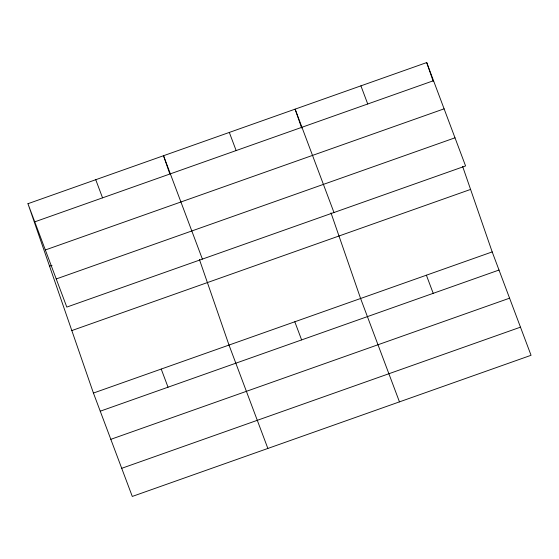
<?xml version="1.0" encoding="UTF-8"?>
<svg xmlns="http://www.w3.org/2000/svg" width="559" height="559" viewBox="0 0 559 559"><rect width="100%" height="100%" fill="white"/><g stroke="black" fill="none" stroke-linecap="round" stroke-linejoin="round"><path stroke-width="0.84" d="M27.95 203.707L426.713 62.559L465.57 165.946L66.807 307.087L27.95 203.707L93.43 393.054L132.287 496.441L531.05 355.293L492.193 251.913L462.593 166.316M34.77 221.839L433.532 80.699M45.342 249.971L444.105 108.83M49.555 266.189L52.008 265.322M56.235 278.955L454.998 137.814M71.818 330.572L470.58 189.424M93.43 393.054L492.193 251.913M100.243 411.193L499.005 270.046M110.822 439.325L509.584 298.178M121.715 468.309L520.478 327.162M360.918 85.848L367.731 103.988M426.391 275.196L433.211 293.335M333.982 212.525L295.124 109.138L301.657 128.046M399.461 401.872L360.597 298.485L330.998 212.895M229.323 132.427L236.143 150.567M294.803 321.774L301.622 339.914M202.386 259.103L163.528 155.716L169.782 173.807M267.866 448.451L229.008 345.064L199.409 259.467M95.743 179.712L102.556 197.851M161.216 369.059L168.035 387.198M426.713 62.559L433.253 81.474"/></g></svg>
